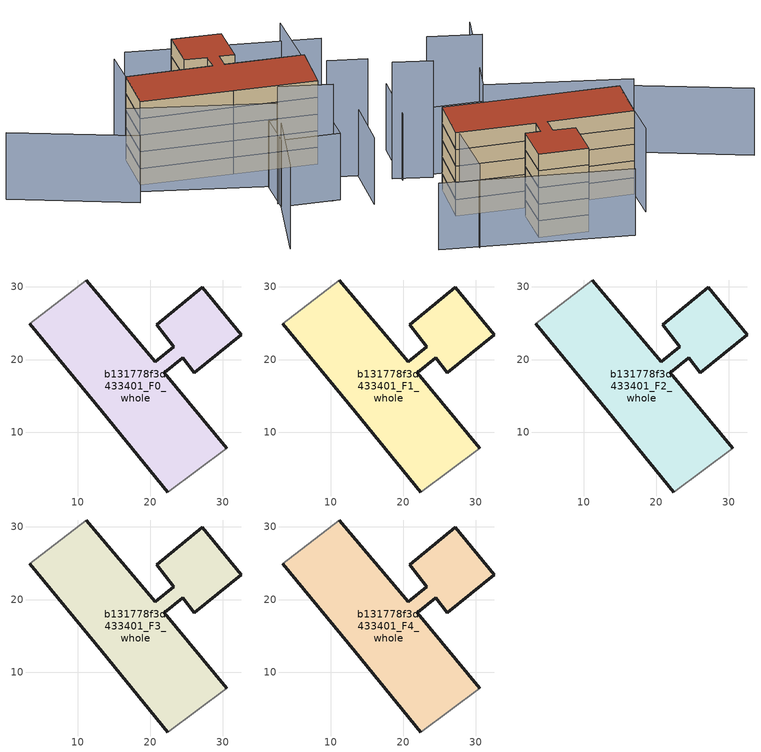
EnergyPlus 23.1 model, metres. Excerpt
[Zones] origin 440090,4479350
b131778f3d433401_F0_whole
 floor ground (EU_floor_Construction): 27.18,29.94 32.51,23.43 26.06,18.19 24.45,20.23 21.96,18.19 30.56,7.81 22.44,1.8 13.43,12.86 3.44,24.95 11.2,30.96 20.69,19.72 23.27,21.76 20.91,24.81 z0
 wall outside (EU_wall_Construction): 3.44,24.95 13.43,12.86 22.44,1.8 / 30.56,7.81 21.96,18.19 24.45,20.23 26.06,18.19 32.51,23.43 27.18,29.94 20.91,24.81 23.27,21.76 20.69,19.72 11.2,30.96 z0:3
 wall adiabatic (EU_wall_Construction): 22.44,1.8 30.56,7.81 / 11.2,30.96 3.44,24.95 z0:3
b131778f3d433401_F1_whole
 floor to b131778f3d433401_F0_whole (EU_floor_Construction): 27.18,29.94 32.51,23.43 26.06,18.19 24.45,20.23 21.96,18.19 30.56,7.81 22.44,1.8 13.43,12.86 3.44,24.95 11.2,30.96 20.69,19.72 23.27,21.76 20.91,24.81 z3
 wall outside (EU_wall_Construction): 3.44,24.95 13.43,12.86 22.44,1.8 / 30.56,7.81 21.96,18.19 24.45,20.23 26.06,18.19 32.51,23.43 27.18,29.94 20.91,24.81 23.27,21.76 20.69,19.72 11.2,30.96 z3:6
 wall adiabatic (EU_wall_Construction): 22.44,1.8 30.56,7.81 / 11.2,30.96 3.44,24.95 z3:6
b131778f3d433401_F2_whole
 floor to b131778f3d433401_F1_whole (EU_floor_Construction): 27.18,29.94 32.51,23.43 26.06,18.19 24.45,20.23 21.96,18.19 30.56,7.81 22.44,1.8 13.43,12.86 3.44,24.95 11.2,30.96 20.69,19.72 23.27,21.76 20.91,24.81 z6
 wall outside (EU_wall_Construction): 3.44,24.95 13.43,12.86 22.44,1.8 / 30.56,7.81 21.96,18.19 24.45,20.23 26.06,18.19 32.51,23.43 27.18,29.94 20.91,24.81 23.27,21.76 20.69,19.72 11.2,30.96 z6:9
 wall adiabatic (EU_wall_Construction): 22.44,1.8 30.56,7.81 / 11.2,30.96 3.44,24.95 z6:9
b131778f3d433401_F3_whole
 floor to b131778f3d433401_F2_whole (EU_floor_Construction): 27.18,29.94 32.51,23.43 26.06,18.19 24.45,20.23 21.96,18.19 30.56,7.81 22.44,1.8 13.43,12.86 3.44,24.95 11.2,30.96 20.69,19.72 23.27,21.76 20.91,24.81 z9
 wall outside (EU_wall_Construction): 3.44,24.95 13.43,12.86 22.44,1.8 / 30.56,7.81 21.96,18.19 24.45,20.23 26.06,18.19 32.51,23.43 27.18,29.94 20.91,24.81 23.27,21.76 20.69,19.72 11.2,30.96 z9:12
 wall adiabatic (EU_wall_Construction): 22.44,1.8 30.56,7.81 / 11.2,30.96 3.44,24.95 z9:12
b131778f3d433401_F4_whole
 floor to b131778f3d433401_F3_whole (EU_floor_Construction): 27.18,29.94 32.51,23.43 26.06,18.19 24.45,20.23 21.96,18.19 30.56,7.81 22.44,1.8 13.43,12.86 3.44,24.95 11.2,30.96 20.69,19.72 23.27,21.76 20.91,24.81 z12
 wall outside (EU_wall_Construction): 3.44,24.95 13.43,12.86 22.44,1.8 / 30.56,7.81 21.96,18.19 24.45,20.23 26.06,18.19 32.51,23.43 27.18,29.94 20.91,24.81 23.27,21.76 20.69,19.72 11.2,30.96 z12:15
 wall adiabatic (EU_wall_Construction): 22.44,1.8 30.56,7.81 / 11.2,30.96 3.44,24.95 z12:15
 roof outside (EU_roof_Construction): 30.56,7.81 21.96,18.19 24.45,20.23 26.06,18.19 32.51,23.43 27.18,29.94 20.91,24.81 23.27,21.76 20.69,19.72 11.2,30.96 3.44,24.95 13.43,12.86 22.44,1.8 z15
shading: 12.17,-12.74 21.58,-5.63 / -10.32,42.76 -2.65,22.3 / 43.32,10.42 25.41,37.43 / 11.1,5.54 17.41,-2.19 / 17.41,-2.19 11.44,-7.07 / 11.44,-7.07 5.12,0.66 / 5.12,0.66 11.1,5.54 z0:12; 18.47,-1.59 21.77,-7.42 / 6.09,1.69 10.68,-6.12 z0:21; 22.44,1.8 40.02,16.21 / 0.08,25.97 11.99,4.43 / 11.99,4.43 -8.88,-7.11 / 16.55,35.34 3.61,24.75 z0:15
[Building]
EU S2 Campaign: North Axis=0; Terrain=City; Solar Distribution=FullExterior
[Site:Location]
Madrid: Latitude=40.5; Longitude=-3.5; Time Zone=1; Elevation=609
[SizingPeriod:WeatherFileDays]
AnnualSizingPeriod: Begin Month=1; Begin Day of Month=1; End Month=12; End Day of Month=31; Day of Week for Start Day=Monday; Use Weather File Daylight Saving Period=No; Use Weather File Rain and Snow Indicators=No
[MATERIAL]
EU_InternalMass_Material: Roughness=MediumRough; Thickness=0.1; Conductivity=1; Density=1800; Specific Heat=900; Thermal Absorptance=0.9; Solar Absorptance=0.7; Visible Absorptance=0.7
[MATERIAL:NOMASS] Roughness=MediumRough; Thermal Absorptance=0.9; Solar Absorptance=0.7; Visible Absorptance=0.7
Name | Thermal Resistance
EU_wall_NoMass | 0.609216
EU_roof_NoMass | 0.513268
EU_floor_NoMass | 0.568163
[CONSTRUCTION]
EU_wall_Construction: EU_wall_NoMass
EU_roof_Construction: EU_roof_NoMass
EU_floor_Construction: EU_floor_NoMass
EU_InternalMass_Construction: EU_InternalMass_Material
[ZONE] Type=1; Multiplier=1; Ceiling Height=autocalculate; Volume=1124.37; Floor Area=autocalculate; Part of Total Floor Area=Yes
b131778f3d433401_F0_whole; b131778f3d433401_F1_whole; b131778f3d433401_F2_whole; b131778f3d433401_F3_whole; b131778f3d433401_F4_whole
[INTERNALMASS] Construction=EU_InternalMass_Construction; Surface Area=374.792
Name | Zone or ZoneList
b131778f3d433401_F0_whole_EU_InternalMass | b131778f3d433401_F0_whole
b131778f3d433401_F1_whole_EU_InternalMass | b131778f3d433401_F1_whole
b131778f3d433401_F2_whole_EU_InternalMass | b131778f3d433401_F2_whole
b131778f3d433401_F3_whole_EU_InternalMass | b131778f3d433401_F3_whole
b131778f3d433401_F4_whole_EU_InternalMass | b131778f3d433401_F4_whole
[OTHEREQUIPMENT] Fuel Type=Electricity; Design Level Calculation Method=Watts/Area; Power per Zone Floor Area=1; Fraction Latent=0; Fraction Radiant=0; Fraction Lost=0; Carbon Dioxide Generation Rate=0; EndUse Subcategory=EU_Step8_InternalGains
Name | Zone or ZoneList or Space or SpaceList | Schedule
EU_Step8_InternalGain_b131778f3d433401_F0_whole_f000 | b131778f3d433401_F0_whole | EU_Step8_GainSchedule_b131778f3d433401_F0_whole_f000
EU_Step8_InternalGain_b131778f3d433401_F1_whole_f000 | b131778f3d433401_F1_whole | EU_Step8_GainSchedule_b131778f3d433401_F1_whole_f000
EU_Step8_InternalGain_b131778f3d433401_F2_whole_f000 | b131778f3d433401_F2_whole | EU_Step8_GainSchedule_b131778f3d433401_F2_whole_f000
EU_Step8_InternalGain_b131778f3d433401_F3_whole_f000 | b131778f3d433401_F3_whole | EU_Step8_GainSchedule_b131778f3d433401_F3_whole_f000
EU_Step8_InternalGain_b131778f3d433401_F4_whole_f000 | b131778f3d433401_F4_whole | EU_Step8_GainSchedule_b131778f3d433401_F4_whole_f000
[ZONEVENTILATION:DESIGNFLOWRATE] Schedule=EU_AlwaysOn; Design Flow Rate Calculation Method=AirChanges/Hour; Air Changes per Hour=0.752966; Ventilation Type=Natural; Fan Pressure Rise=0; Fan Total Efficiency=1; Constant Term Coefficient=1; Temperature Term Coefficient=0; Velocity Term Coefficient=0; Velocity Squared Term Coefficient=0; Minimum Indoor Temperature=-100; Maximum Indoor Temperature=100; Delta Temperature=-100; Minimum Outdoor Temperature=-100; Maximum Outdoor Temperature=100; Maximum Wind Speed=40
Name | Zone or ZoneList or Space or SpaceList
EU_ConstantAir_b131778f3d433401_F0_whole | b131778f3d433401_F0_whole
EU_ConstantAir_b131778f3d433401_F1_whole | b131778f3d433401_F1_whole
EU_ConstantAir_b131778f3d433401_F2_whole | b131778f3d433401_F2_whole
EU_ConstantAir_b131778f3d433401_F3_whole | b131778f3d433401_F3_whole
EU_ConstantAir_b131778f3d433401_F4_whole | b131778f3d433401_F4_whole
[HVACTEMPLATE:THERMOSTAT] Constant Heating Setpoint=20; Constant Cooling Setpoint=50
EU_HeatOnly_b131778f3d433401_F0_whole; EU_HeatOnly_b131778f3d433401_F1_whole; EU_HeatOnly_b131778f3d433401_F2_whole; EU_HeatOnly_b131778f3d433401_F3_whole; EU_HeatOnly_b131778f3d433401_F4_whole
[HVACTEMPLATE:ZONE:IDEALLOADSAIRSYSTEM] System Availability Schedule=EU_AlwaysOn; Maximum Heating Supply Air Temperature=50; Minimum Cooling Supply Air Temperature=13; Maximum Heating Supply Air Humidity Ratio=0.0156; Minimum Cooling Supply Air Humidity Ratio=0.0077; Heating Limit=NoLimit; Cooling Limit=NoLimit; Heating Availability Schedule=EU_AlwaysOn; Cooling Availability Schedule=EU_CoolingOff; Dehumidification Control Type=ConstantSensibleHeatRatio; Cooling Sensible Heat Ratio=0.7; Dehumidification Setpoint=60; Humidification Control Type=None; Humidification Setpoint=30; Outdoor Air Method=None; Outdoor Air Flow Rate per Person=0.00944; Outdoor Air Flow Rate per Zone Floor Area=0; Outdoor Air Flow Rate per Zone=0; Demand Controlled Ventilation Type=None; Outdoor Air Economizer Type=NoEconomizer; Heat Recovery Type=None; Sensible Heat Recovery Effectiveness=0.7; Latent Heat Recovery Effectiveness=0.65
Name | Template Thermostat
b131778f3d433401_F0_whole | EU_HeatOnly_b131778f3d433401_F0_whole
b131778f3d433401_F1_whole | EU_HeatOnly_b131778f3d433401_F1_whole
b131778f3d433401_F2_whole | EU_HeatOnly_b131778f3d433401_F2_whole
b131778f3d433401_F3_whole | EU_HeatOnly_b131778f3d433401_F3_whole
b131778f3d433401_F4_whole | EU_HeatOnly_b131778f3d433401_F4_whole
[SIZING:ZONE] Zone Cooling Design Supply Air Temperature Input Method=SupplyAirTemperature; Zone Cooling Design Supply Air Temperature=13; Zone Heating Design Supply Air Temperature Input Method=SupplyAirTemperature; Zone Heating Design Supply Air Temperature=50; Zone Cooling Design Supply Air Humidity Ratio=0.008; Zone Heating Design Supply Air Humidity Ratio=0.008; Cooling Design Air Flow Method=DesignDay; Cooling Design Air Flow Rate=0; Cooling Minimum Air Flow per Zone Floor Area=0.000762; Cooling Minimum Air Flow=0; Cooling Minimum Air Flow Fraction=0.2; Heating Design Air Flow Method=DesignDay; Heating Design Air Flow Rate=0; Heating Maximum Air Flow per Zone Floor Area=0.002032; Heating Maximum Air Flow=0.141576; Heating Maximum Air Flow Fraction=0.3; Account for Dedicated Outdoor Air System=No; Dedicated Outdoor Air System Control Strategy=NeutralSupplyAir; Dedicated Outdoor Air Low Setpoint Temperature for Design=autosize; Dedicated Outdoor Air High Setpoint Temperature for Design=autosize; Zone Load Sizing Method=Sensible Load Only No Latent Load; Zone Latent Cooling Design Supply Air Humidity Ratio Input Method=HumidityRatioDifference; Zone Cooling Design Supply Air Humidity Ratio Difference=0.005; Zone Latent Heating Design Supply Air Humidity Ratio Input Method=HumidityRatioDifference; Zone Humidification Design Supply Air Humidity Ratio Difference=0.005
b131778f3d433401_F0_whole; b131778f3d433401_F1_whole; b131778f3d433401_F2_whole; b131778f3d433401_F3_whole; b131778f3d433401_F4_whole
[SCHEDULE:CONSTANT]
Name | Hourly Value
EU_AlwaysOn | 1
EU_CoolingOff | 0
[SCHEDULE:FILE] Column Number=1; Rows to Skip at Top=0; Number of Hours of Data=8760; Column Separator=Comma; Interpolate to Timestep=No; Minutes per Item=60; Adjust Schedule for Daylight Savings=Yes
Name | File
EU_Step8_GainSchedule_b131778f3d433401_F0_whole_f000 | ../../schedules/b131778f3d433401/b131778f3d433401_F0_whole_f000_gain.csv
EU_Step8_GainSchedule_b131778f3d433401_F1_whole_f000 | ../../schedules/b131778f3d433401/b131778f3d433401_F1_whole_f000_gain.csv
EU_Step8_GainSchedule_b131778f3d433401_F2_whole_f000 | ../../schedules/b131778f3d433401/b131778f3d433401_F2_whole_f000_gain.csv
EU_Step8_GainSchedule_b131778f3d433401_F3_whole_f000 | ../../schedules/b131778f3d433401/b131778f3d433401_F3_whole_f000_gain.csv
EU_Step8_GainSchedule_b131778f3d433401_F4_whole_f000 | ../../schedules/b131778f3d433401/b131778f3d433401_F4_whole_f000_gain.csv
